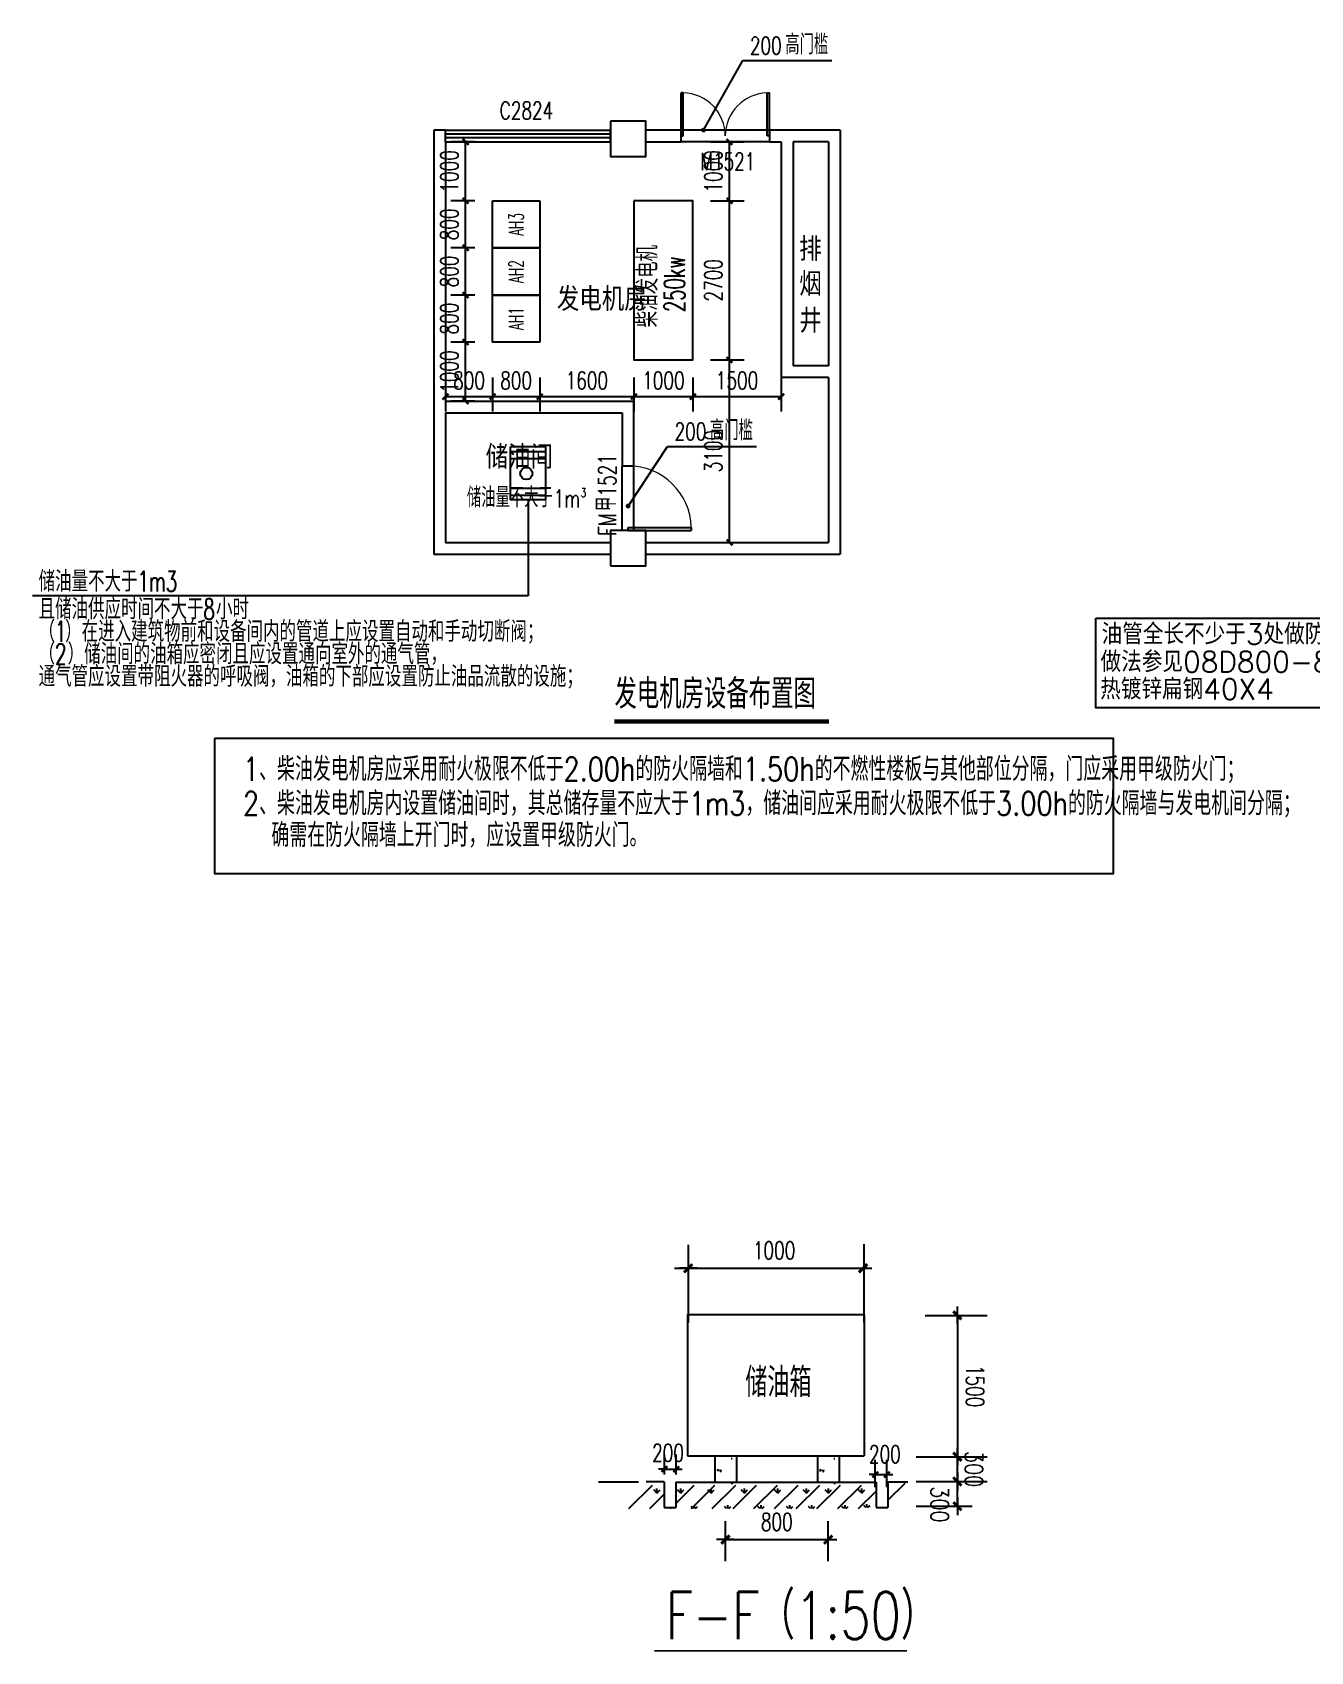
# Model space of a CAD drawing. Extents: x -6243262 to 3079315, y -2914302 to 172723.
# Drawn here: x -1816604 to -1794901, y -974522 to -947031 of the extents above; entities that cross this region are included whole.
import ezdxf
from ezdxf.enums import TextEntityAlignment as Align

# ---------------------------------------------------------------- set-up
doc = ezdxf.new("R2010")
doc.units = 0
doc.header["$LTSCALE"] = 1000
for name, color, linetype in [('CFT-TEXT', 7, 'Continuous'), ('COLUMN', 9, 'Continuous'), ('DIM-照明', 3, 'Continuous'), ('DIM_LEAD', 3, 'Continuous'), ('DOOR_FIRE', 4, 'Continuous'), ('DOOR_FIRE_TEXT', 7, 'Continuous'), ('DQ1', 7, 'Continuous'), ('DRAW-L', 7, 'Continuous'), ('E-COM-IDEN', 3, 'Continuous'), ('E-PLAN-POWR-WIRE', 2, 'Continuous'), ('PUB_DIM', 3, 'Continuous'), ('PUB_HATCH', 8, 'Continuous'), ('PUB_TEXT', 7, 'Continuous'), ('STAIR', 2, 'Continuous'), ('SYS', 7, 'Continuous'), ('TEL_CABINET', 3, 'Continuous'), ('TEL_DIM', 3, 'Continuous'), ('TEL_LEAD', 3, 'Continuous'), ('TEL_TEXT', 7, 'Continuous'), ('WALL', 9, 'Continuous'), ('WINDOW', 4, 'Continuous'), ('WINDOW_TEXT', 7, 'Continuous'), ('WIRE-PWLT', 111, 'Continuous'), ('家具12', 252, 'Continuous')]:
    doc.layers.add(name, color=color, linetype=linetype)
doc.styles.add('_TCH_DIM', font='SIMPLEX', dxfattribs={"bigfont": 'GBCBIG'})
doc.styles.add('_TCH_DIM_T3', font='SIMPLEX', dxfattribs={"width": 0.705882, "bigfont": 'GBCBIG'})
doc.styles.add('_TCH_WINDOW', font='SIMPLEX', dxfattribs={"height": 3.5, "bigfont": 'GBCBIG'})
doc.styles.add('_TEL_DIM', font='SIMPLEX', dxfattribs={"width": 0.8, "height": 3.5, "bigfont": 'HZTXT'})
doc.styles.add('DIM_FONT', font='SIMPLEX', dxfattribs={"width": 0.7, "bigfont": 'GBCBIG'})
doc.styles.add('DIM_FONT_T3', font='SIMPLEX.shx', dxfattribs={"width": 0.8})
doc.styles.add('HZTXT', font='romans.shx', dxfattribs={"width": 0.7, "bigfont": 'hztxt.shx'})
doc.styles.add('仿宋', font='txt1.shx', dxfattribs={"width": 0.8, "bigfont": 'fs.shx'})
doc.styles.add('黑体', font='simhei.ttf')
doc.dimstyles.new('_TCH_ARCH&&100', dxfattribs={"dimtxt": 297.5, "dimasz": 100, "dimexe": 250, "dimexo": 300, "dimgap": 126.25, "dimtad": 1, "dimdec": 0, "dimzin": 0, "dimdsep": 46, "dimtxsty": '_TCH_DIM_T3', "dimblk": 'ARCHTICK', "dimcen": 0.09, "dimclrt": 7, "dimazin": 2, "dimtfac": 1, "dimtdec": 0, "dimtix": 1, "dimtmove": 2, "dimatfit": 3, "dimfxl": 0, "dimtolj": 1, "dimtzin": 0, "dimarcsym": 0})
doc.dimstyles.new('AXIS', dxfattribs={"dimtxt": 300, "dimasz": 1, "dimexe": 250, "dimexo": 300, "dimgap": 150, "dimtad": 1, "dimdec": 0, "dimzin": 0, "dimdsep": 46, "dimtxsty": 'DIM_FONT', "dimblk": '_DIMX', "dimcen": 0.09, "dimse1": 1, "dimse2": 1, "dimclrt": 7, "dimadec": 0, "dimazin": 0, "dimtfac": 1, "dimtdec": 0, "dimtix": 1, "dimtmove": 2, "dimatfit": 3, "dimldrblk": '_DIMX', "dimfxl": 0, "dimtolj": 1, "dimtzin": 0, "dimarcsym": 0})
doc.dimstyles.new('AXIS$TCH&&100', dxfattribs={"dimtxt": 300, "dimasz": 1, "dimexe": 250, "dimexo": 300, "dimgap": 150, "dimtad": 1, "dimdec": 0, "dimzin": 0, "dimdsep": 46, "dimtxsty": 'DIM_FONT_T3', "dimblk": '_DIMX', "dimcen": 0.09, "dimclrt": 7, "dimadec": 0, "dimazin": 0, "dimtfac": 1, "dimtdec": 0, "dimtix": 1, "dimtmove": 2, "dimatfit": 3, "dimldrblk": '_DIMX', "dimfxl": 0, "dimtolj": 1, "dimtzin": 0, "dimarcsym": 0})

# ---------------------------------------------------------------- blocks, each defined once
blk = doc.blocks.new('_DIMX')
blk.add_line((-150, 0), (150, 0))
at = {"const_width": 50}
blk.add_lwpolyline([(-70, -70), (70, 70)], dxfattribs=at)
blk = doc.blocks.new('*D1395')
at = {"layer": 'Defpoints', "color": 0, "transparency": 16777216}
for p in [(-1801899, -968813), (-1801899, -971213), (-1800899, -971213)]:
    blk.add_point(p, dxfattribs=at)
at = {"layer": 'PUB_DIM', "color": 0, "lineweight": -2, "transparency": 16777216}
blk.add_line((-1800899, -968814), (-1800899, -971212), dxfattribs=at)
for p, rotation in [((-1800899, -968813), 90.00015745862767), ((-1800899, -971213), 270.0001574586277)]:
    blk.add_blockref('_DIMX', p, dxfattribs=dict(at, rotation=rotation))
at = {"layer": 'PUB_DIM', "color": 7, "transparency": 16777216, "insert": (-1800599, -970013), "char_height": 300, "attachment_point": 5, "rotation": 270.0002, "style": 'DIM_FONT'}
blk.add_mtext('\\A1;1500', dxfattribs=at)
blk = doc.blocks.new('_ArchTick')
at = {"color": 0, "linetype": 'ByBlock', "const_width": 0.4}
blk.add_lwpolyline([(-0.5, -0.5), (0.5, 0.5)], dxfattribs=at)
blk = doc.blocks.new('*D1397')
at = {"layer": 'Defpoints', "color": 0, "transparency": 16777216}
for p in [(-1802094, -971516), (-1802294, -972027), (-1802094, -972027)]:
    blk.add_point(p, dxfattribs=at)
at = {"layer": 'TEL_DIM', "color": 0, "lineweight": -2, "transparency": 16777216}
for p, q in [((-1802294, -971516), (-1802394, -971516)), ((-1802294, -971727), (-1802294, -971266)), ((-1802294, -971516), (-1802094, -971516)), ((-1802094, -971727), (-1802094, -971266)), ((-1802094, -971516), (-1801994, -971516))]:
    blk.add_line(p, q, dxfattribs=at)
at = {"layer": 'TEL_DIM', "color": 0, "lineweight": -2, "transparency": 16777216, "xscale": 100, "yscale": 100, "zscale": 100}
for p, rotation in [((-1802294, -971516), 0.000157458772180874), ((-1802094, -971516), 180.0001574587722)]:
    blk.add_blockref('_ArchTick', p, dxfattribs=dict(at, rotation=rotation))
at = {"layer": 'TEL_DIM', "color": 7, "transparency": 16777216, "insert": (-1802130, -971171), "char_height": 297.5, "attachment_point": 5, "rotation": 0.0002, "style": '_TCH_DIM_T3'}
blk.add_mtext('\\A1;200', dxfattribs=at)
blk = doc.blocks.new('*D1398')
at = {"layer": 'Defpoints', "color": 0, "transparency": 16777216}
for p in [(-1805673, -971424), (-1805873, -971816), (-1805673, -971816)]:
    blk.add_point(p, dxfattribs=at)
at = {"layer": 'TEL_DIM', "color": 0, "lineweight": -2, "transparency": 16777216}
for p, q in [((-1805873, -971516), (-1805873, -971174)), ((-1805673, -971516), (-1805673, -971174)), ((-1805873, -971424), (-1805973, -971424)), ((-1805873, -971424), (-1805673, -971424)), ((-1805673, -971424), (-1805573, -971424))]:
    blk.add_line(p, q, dxfattribs=at)
at = {"layer": 'TEL_DIM', "color": 0, "lineweight": -2, "transparency": 16777216, "xscale": 100, "yscale": 100, "zscale": 100}
for p, rotation in [((-1805873, -971424), 0.000157458772180874), ((-1805673, -971424), 180.0001574587722)]:
    blk.add_blockref('_ArchTick', p, dxfattribs=dict(at, rotation=rotation))
at = {"layer": 'TEL_DIM', "color": 7, "transparency": 16777216, "insert": (-1805812, -971147), "char_height": 297.5, "attachment_point": 5, "rotation": 0.0002, "style": '_TCH_DIM_T3'}
blk.add_mtext('\\A1;200', dxfattribs=at)
blk = doc.blocks.new('*D1399')
at = {"layer": 'Defpoints', "color": 0, "transparency": 16777216}
for p in [(-1801899, -971633), (-1800899, -971633), (-1801899, -972054)]:
    blk.add_point(p, dxfattribs=at)
at = {"layer": 'PUB_DIM', "color": 0, "lineweight": -2, "transparency": 16777216}
for p, q in [((-1801599, -971633), (-1800649, -971633)), ((-1800899, -972053), (-1800899, -971634)), ((-1801599, -972054), (-1800649, -972054))]:
    blk.add_line(p, q, dxfattribs=at)
for p, rotation in [((-1800899, -971633), 90.00015745883515), ((-1800899, -972054), 270.0001574588351)]:
    blk.add_blockref('_DIMX', p, dxfattribs=dict(at, rotation=rotation))
at = {"layer": 'PUB_DIM', "color": 7, "transparency": 16777216, "insert": (-1801199, -972023), "char_height": 300, "attachment_point": 5, "rotation": 270.0002, "style": 'DIM_FONT_T3'}
blk.add_mtext('\\A1;300', dxfattribs=at)
blk = doc.blocks.new('*D1400')
at = {"layer": 'Defpoints', "color": 0, "transparency": 16777216}
for p in [(-1801899, -971213), (-1800899, -971213), (-1801899, -971633)]:
    blk.add_point(p, dxfattribs=at)
at = {"layer": 'PUB_DIM', "color": 0, "lineweight": -2, "transparency": 16777216}
for p, q in [((-1801599, -971213), (-1800649, -971213)), ((-1800899, -971632), (-1800899, -971214)), ((-1801599, -971633), (-1800649, -971633))]:
    blk.add_line(p, q, dxfattribs=at)
for p, rotation in [((-1800899, -971213), 90.00015745883515), ((-1800899, -971633), 270.0001574588351)]:
    blk.add_blockref('_DIMX', p, dxfattribs=dict(at, rotation=rotation))
at = {"layer": 'PUB_DIM', "color": 7, "transparency": 16777216, "insert": (-1800617, -971423), "char_height": 300, "attachment_point": 5, "rotation": 270.0002, "style": 'DIM_FONT_T3'}
blk.add_mtext('\\A1;300', dxfattribs=at)
blk = doc.blocks.new('$TelecSys$00000092')
at = {"color": 0}
for p, q in [((-0.5, 0.5), (0.5, 0.5)), ((-0.5, -0.5), (-0.5, 0.5)), ((0.5, 0.5), (0.5, -0.5)), ((0.5, -0.5), (-0.5, -0.5))]:
    blk.add_line(p, q, dxfattribs=at)
at = {"color": 0, "const_width": 0.02}
blk.add_lwpolyline([(-0.5, 0.5), (0.5, 0.5), (0.5, -0.5), (-0.5, -0.5)], close=True, dxfattribs=at)
at = {"color": 0, "style": '_TEL_DIM', "width": 0.8}
blk.add_attdef('NAME', text='', height=0.035, dxfattribs=at).set_placement((0, 0), align=Align.MIDDLE)
blk = doc.blocks.new('_FZHK')
at = {"color": 0}
blk.add_lwpolyline([(-0.5, -0.5), (0.5, -0.5), (0.5, 0.5), (-0.5, 0.5)], close=True, dxfattribs=at)
blk = doc.blocks.new('$TCHSYS$WIN2D')
at = {"color": 0}
for p, q in [((-0.5, 0.5), (0.5, 0.5)), ((-0.5, 0.5), (-0.5, -0.5)), ((0.5, 0.5), (0.5, -0.5)), ((0.5, 0.1667), (-0.5, 0.1667)), ((0.5, -0.1667), (-0.5, -0.1667)), ((-0.5, -0.5), (0.5, -0.5))]:
    blk.add_line(p, q, dxfattribs=at)
blk = doc.blocks.new('$DorLib2D$00000002')
at = {"color": 0}
for p, q in [((-0.5, 0), (-0.5, 0.4875)), ((-0.475, 0.4875), (-0.5, 0.4875)), ((-0.475, 0), (-0.475, 0.4875)), ((0.475, 0), (0.475, 0.4875)), ((0.475, 0.4875), (0.5, 0.4875)), ((0.5, 0), (0.5, 0.4875)), ((-0.5, 0), (-0.475, 0)), ((0.5, 0), (0.475, 0))]:
    blk.add_line(p, q, dxfattribs=at)
at = {"color": 0, "lineweight": 13}
for centre, start, end in [((-0.4875, 0), 0, 88.53072), ((0.4875, 0), 91.46928, 180)]:
    blk.add_arc(centre, 0.4875, start, end, dxfattribs=at)
blk = doc.blocks.new('$DorLib2D$00000001')
at = {"color": 0}
for p, q in [((0.45, 0.975), (0.5, 0.975)), ((0.45, 0), (0.45, 0.975)), ((0.5, 0), (0.5, 0.975)), ((0.5, 0), (0.45, 0))]:
    blk.add_line(p, q, dxfattribs=at)
at = {"color": 0, "lineweight": 13}
blk.add_arc((0.475, 0), 0.975, 91.4693, 180, dxfattribs=at)
blk = doc.blocks.new('234234')
at = {"layer": 'DIM_LEAD', "color": 8}
for p, q in [((1924335, 952846), (1925006, 954026)), ((1925006, 954026), (1926518, 954026)), ((1923056, 946462), (1923726, 947476)), ((1923726, 947476), (1925238, 947476))]:
    blk.add_line(p, q, dxfattribs=at)
at = {"layer": 'DIM_LEAD', "color": 8, "const_width": 40}
for points in [[(1924326, 952828, 1), (1924345, 952863, 1)], [(1923045, 946445, 1), (1923067, 946479, 1)]]:
    blk.add_lwpolyline(points, format="xyb", close=True, dxfattribs=at)
at = {"layer": 'DOOR_FIRE', "color": 8}
for p, q in [((1922956, 946046), (1922956, 947146)), ((1923156, 946046), (1923156, 947146))]:
    blk.add_line(p, q, dxfattribs=at)
at = {"layer": 'STAIR', "color": 8}
blk.add_line((1926656, 949966), (1926656, 948599), dxfattribs=at)
at = {"layer": 'WALL', "color": 8}
for p, q in [((1919956, 952846), (1919756, 952846)), ((1919756, 952846), (1919756, 948146)), ((1919956, 952646), (1919956, 952846)), ((1923956, 952846), (1923356, 952846)), ((1923956, 952646), (1923956, 952846)), ((1925756, 952846), (1925456, 952846)), ((1925456, 952846), (1925456, 952646)), ((1926656, 952846), (1925756, 952846)), ((1926656, 952846), (1926656, 948746)), ((1919956, 952646), (1919956, 948246)), ((1923356, 952646), (1923956, 952646)), ((1925456, 952646), (1925656, 952646)), ((1925656, 952646), (1925656, 948646)), ((1926456, 952646), (1925856, 952646)), ((1925856, 952646), (1925856, 948846)), ((1926456, 952646), (1926456, 948846)), ((1926456, 948846), (1925856, 948846)), ((1926656, 948746), (1926656, 945646)), ((1926456, 948646), (1925656, 948646)), ((1926456, 948646), (1926456, 945846)), ((1919956, 948246), (1923156, 948246)), ((1923156, 947146), (1923156, 948246)), ((1919756, 948146), (1919756, 945646)), ((1919956, 948046), (1922956, 948046)), ((1919956, 948046), (1919956, 945846)), ((1922956, 948046), (1922956, 947146)), ((1922956, 947146), (1923156, 947146)), ((1919956, 945846), (1922756, 945846)), ((1923356, 945846), (1926456, 945846)), ((1919756, 945646), (1922756, 945646)), ((1923356, 945646), (1926656, 945646))]:
    blk.add_line(p, q, dxfattribs=at)
at = {"layer": 'WINDOW', "color": 8}
for p, q in [((1925456, 952846), (1923956, 952846)), ((1925456, 952646), (1923956, 952646))]:
    blk.add_line(p, q, dxfattribs=at)
at = {"layer": 'COLUMN', "color": 8, "xscale": 600, "yscale": 600, "zscale": 600, "rotation": 270}
blk.add_blockref('_FZHK', (1923056, 952696), dxfattribs=at)
at = {"layer": 'COLUMN', "color": 8, "xscale": 600, "yscale": 600, "zscale": 600}
blk.add_blockref('_FZHK', (1923056, 945746), dxfattribs=at)
at = {"layer": 'DOOR_FIRE', "color": 8, "xscale": -1100, "yscale": -1100, "zscale": 200, "rotation": 90.00000000000136}
blk.add_blockref('$DorLib2D$00000001', (1923056, 946596), dxfattribs=at)
at = {"layer": 'WINDOW', "color": 8}
ref = blk.add_blockref('$DorLib2D$00000002', (1924706, 952746), dxfattribs=dict(at, xscale=-1500, yscale=-1500, zscale=-1500, rotation=180.0000000000003))
ref.add_attrib('A', 'M1521', (1924281, 952164), dxfattribs={"layer": 'WINDOW_TEXT', "color": 8, "height": 297.5, "style": '_TCH_WINDOW', "width": 0.705882})
ref = blk.add_blockref('$TCHSYS$WIN2D', (1921356, 952746), dxfattribs=dict(at, xscale=-2800, yscale=200, zscale=-2800, rotation=180.0000000000002))
ref.add_attrib('A', 'C2824', (1920876, 953030), dxfattribs={"layer": 'WINDOW_TEXT', "color": 8, "height": 297.5, "style": '_TCH_WINDOW', "width": 0.705882})
at = {"layer": 'CFT-TEXT', "color": 8, "style": '黑体', "width": 0.8}
for s, p in [('排', (1925962, 950664)), ('烟', (1925962, 950071)), ('发电机房', (1921846, 949815)), ('井', (1925962, 949447)), ('储油间', (1920637, 947135))]:
    blk.add_text(s, height=350, dxfattribs=at).set_placement(p)
at = {"layer": 'DIM_LEAD', "color": 8, "style": '_TCH_DIM'}
for p in [(1925724, 954131), (1924445, 947581)]:
    blk.add_text('高门槛', height=337.6, dxfattribs=at).set_placement(p)
at = {"layer": 'DIM_LEAD', "color": 8, "style": '_TCH_DIM', "width": 0.705882}
for p in [(1925124, 954131), (1923845, 947581)]:
    blk.add_text('200', height=297.5, dxfattribs=at).set_placement(p)
at = {"layer": 'DOOR_FIRE_TEXT', "color": 8, "style": '_TCH_WINDOW', "width": 0.705882}
for s, p in [('1521', (1922851, 946624)), ('FM', (1922851, 945958))]:
    blk.add_text(s, height=297.5, rotation=90, dxfattribs=at).set_placement(p)
at = {"layer": 'DOOR_FIRE_TEXT', "color": 8, "style": '_TCH_WINDOW'}
blk.add_text('甲', height=338, rotation=90, dxfattribs=at).set_placement((1922851, 946378))
at = {"layer": 'PUB_TEXT', "color": 8, "style": '_TCH_DIM'}
blk.add_text('储油量不大于', height=337.6, dxfattribs=at).set_placement((1920319, 946441))
at = {"layer": 'PUB_TEXT', "color": 8, "style": '_TCH_DIM', "width": 0.705882}
for s, height, p in [('1m', 297.5, (1921793, 946441)), ('3', 149, (1922253, 946616))]:
    blk.add_text(s, height=height, dxfattribs=at).set_placement(p)
blk = doc.blocks.new('hbsd')
at = {"layer": '家具12', "color": 3}
for p, q in [((0, 0), (-1000, 0)), ((0, -1500), (0, 0)), ((-1000, -1500), (-1000, 0)), ((-1000, -130), (0, -130)), ((-1000, -330), (0, -330)), ((-1000, -1165), (0, -1165)), ((-1000, -1365), (0, -1365)), ((0, -1500), (-1000, -1500))]:
    blk.add_line(p, q, dxfattribs=at)
blk = doc.blocks.new('A$C2C825F62')
at = {"layer": 'WIRE-PWLT', "color": 2}
blk.add_lwpolyline([(-4295, 1519), (1348, 1519), (1348, 0), (-4295, 0)], close=True, dxfattribs=at)
at = {"layer": 'PUB_TEXT', "color": 2, "style": '_TEL_DIM'}
for s, p in [('油管全长不少于3处做防静电接地', (-4196, 1076)), ('做法参见08D800-8第89页', (-4213, 606)), ('热镀锌扁钢40X4', (-4219, 142))]:
    blk.add_text(s, height=350, dxfattribs=at).set_placement(p)
blk = doc.blocks.new('*D1415')
at = {"layer": 'Defpoints', "color": 0, "transparency": 16777216}
for p in [(-1809248, -952290), (-1808790, -952290), (-1808790, -953290)]:
    blk.add_point(p, dxfattribs=at)
at = {"layer": 'TEL_DIM', "color": 0, "lineweight": -2, "transparency": 16777216}
for p, q in [((-1809090, -952290), (-1809498, -952290)), ((-1809248, -953290), (-1809248, -952290)), ((-1809090, -953290), (-1809498, -953290))]:
    blk.add_line(p, q, dxfattribs=at)
at = {"layer": 'TEL_DIM', "color": 0, "lineweight": -2, "transparency": 16777216, "xscale": 100, "yscale": 100, "zscale": 100}
for p, rotation in [((-1809248, -952290), 90), ((-1809248, -953290), 270)]:
    blk.add_blockref('_ArchTick', p, dxfattribs=dict(at, rotation=rotation))
at = {"layer": 'TEL_DIM', "color": 7, "transparency": 16777216, "insert": (-1809523, -952790), "char_height": 297.5, "attachment_point": 5, "rotation": 90, "style": '_TCH_DIM_T3'}
blk.add_mtext('\\A1;1000', dxfattribs=at)
blk = doc.blocks.new('*D1416')
at = {"layer": 'Defpoints', "color": 0, "transparency": 16777216}
for p in [(-1809248, -951490), (-1808790, -951490), (-1808790, -952290)]:
    blk.add_point(p, dxfattribs=at)
at = {"layer": 'TEL_DIM', "color": 0, "lineweight": -2, "transparency": 16777216}
for p, q in [((-1809090, -951490), (-1809498, -951490)), ((-1809248, -952290), (-1809248, -951490)), ((-1809090, -952290), (-1809498, -952290))]:
    blk.add_line(p, q, dxfattribs=at)
at = {"layer": 'TEL_DIM', "color": 0, "lineweight": -2, "transparency": 16777216, "xscale": 100, "yscale": 100, "zscale": 100}
for p, rotation in [((-1809248, -951490), 90), ((-1809248, -952290), 270)]:
    blk.add_blockref('_ArchTick', p, dxfattribs=dict(at, rotation=rotation))
at = {"layer": 'TEL_DIM', "color": 7, "transparency": 16777216, "insert": (-1809523, -951890), "char_height": 297.5, "attachment_point": 5, "rotation": 90, "style": '_TCH_DIM_T3'}
blk.add_mtext('\\A1;800', dxfattribs=at)
blk = doc.blocks.new('*D1417')
at = {"layer": 'Defpoints', "color": 0, "transparency": 16777216}
for p in [(-1809248, -950690), (-1808790, -950690), (-1808790, -951490)]:
    blk.add_point(p, dxfattribs=at)
at = {"layer": 'TEL_DIM', "color": 0, "lineweight": -2, "transparency": 16777216}
for p, q in [((-1809090, -950690), (-1809498, -950690)), ((-1809248, -951490), (-1809248, -950690)), ((-1809090, -951490), (-1809498, -951490))]:
    blk.add_line(p, q, dxfattribs=at)
at = {"layer": 'TEL_DIM', "color": 0, "lineweight": -2, "transparency": 16777216, "xscale": 100, "yscale": 100, "zscale": 100}
for p, rotation in [((-1809248, -950690), 90), ((-1809248, -951490), 270)]:
    blk.add_blockref('_ArchTick', p, dxfattribs=dict(at, rotation=rotation))
at = {"layer": 'TEL_DIM', "color": 7, "transparency": 16777216, "insert": (-1809523, -951090), "char_height": 297.5, "attachment_point": 5, "rotation": 90, "style": '_TCH_DIM_T3'}
blk.add_mtext('\\A1;800', dxfattribs=at)
blk = doc.blocks.new('*D1418')
at = {"layer": 'Defpoints', "color": 0, "transparency": 16777216}
for p in [(-1809248, -949890), (-1808790, -949890), (-1808790, -950690)]:
    blk.add_point(p, dxfattribs=at)
at = {"layer": 'TEL_DIM', "color": 0, "lineweight": -2, "transparency": 16777216}
for p, q in [((-1809090, -949890), (-1809498, -949890)), ((-1809248, -950690), (-1809248, -949890)), ((-1809090, -950690), (-1809498, -950690))]:
    blk.add_line(p, q, dxfattribs=at)
at = {"layer": 'TEL_DIM', "color": 0, "lineweight": -2, "transparency": 16777216, "xscale": 100, "yscale": 100, "zscale": 100}
for p, rotation in [((-1809248, -949890), 90), ((-1809248, -950690), 270)]:
    blk.add_blockref('_ArchTick', p, dxfattribs=dict(at, rotation=rotation))
at = {"layer": 'TEL_DIM', "color": 7, "transparency": 16777216, "insert": (-1809523, -950290), "char_height": 297.5, "attachment_point": 5, "rotation": 90, "style": '_TCH_DIM_T3'}
blk.add_mtext('\\A1;800', dxfattribs=at)
blk = doc.blocks.new('*D1419')
at = {"layer": 'Defpoints', "color": 0, "transparency": 16777216}
for p in [(-1809248, -948890), (-1808790, -948890), (-1808790, -949890)]:
    blk.add_point(p, dxfattribs=at)
at = {"layer": 'TEL_DIM', "color": 0, "lineweight": -2, "transparency": 16777216}
for p, q in [((-1809090, -948890), (-1809498, -948890)), ((-1809248, -949890), (-1809248, -948890)), ((-1809090, -949890), (-1809498, -949890))]:
    blk.add_line(p, q, dxfattribs=at)
at = {"layer": 'TEL_DIM', "color": 0, "lineweight": -2, "transparency": 16777216, "xscale": 100, "yscale": 100, "zscale": 100}
for p, rotation in [((-1809248, -948890), 90), ((-1809248, -949890), 270)]:
    blk.add_blockref('_ArchTick', p, dxfattribs=dict(at, rotation=rotation))
at = {"layer": 'TEL_DIM', "color": 7, "transparency": 16777216, "insert": (-1809523, -949390), "char_height": 297.5, "attachment_point": 5, "rotation": 90, "style": '_TCH_DIM_T3'}
blk.add_mtext('\\A1;1000', dxfattribs=at)
blk = doc.blocks.new('*D1420')
at = {"layer": 'Defpoints', "color": 0, "transparency": 16777216}
for p in [(-1809590, -952590), (-1808790, -952590), (-1808790, -953215)]:
    blk.add_point(p, dxfattribs=at)
at = {"layer": 'TEL_DIM', "color": 0, "lineweight": -2, "transparency": 16777216}
for p, q in [((-1809590, -952890), (-1809590, -953465)), ((-1808790, -952890), (-1808790, -953465)), ((-1809590, -953215), (-1808790, -953215))]:
    blk.add_line(p, q, dxfattribs=at)
at = {"layer": 'TEL_DIM', "color": 0, "lineweight": -2, "transparency": 16777216, "xscale": 100, "yscale": 100, "zscale": 100, "rotation": 180}
blk.add_blockref('_ArchTick', (-1809590, -953215), dxfattribs=at)
at = {"layer": 'TEL_DIM', "color": 0, "lineweight": -2, "transparency": 16777216, "xscale": 100, "yscale": 100, "zscale": 100}
blk.add_blockref('_ArchTick', (-1808790, -953215), dxfattribs=at)
at = {"layer": 'TEL_DIM', "color": 7, "transparency": 16777216, "insert": (-1809190, -952940), "char_height": 297.5, "attachment_point": 5, "style": '_TCH_DIM_T3'}
blk.add_mtext('\\A1;800', dxfattribs=at)
blk = doc.blocks.new('*D1421')
at = {"layer": 'Defpoints', "color": 0, "transparency": 16777216}
for p in [(-1808790, -952590), (-1807990, -952590), (-1807990, -953215)]:
    blk.add_point(p, dxfattribs=at)
at = {"layer": 'TEL_DIM', "color": 0, "lineweight": -2, "transparency": 16777216}
for p, q in [((-1808790, -952890), (-1808790, -953465)), ((-1807990, -952890), (-1807990, -953465)), ((-1808790, -953215), (-1807990, -953215))]:
    blk.add_line(p, q, dxfattribs=at)
at = {"layer": 'TEL_DIM', "color": 0, "lineweight": -2, "transparency": 16777216, "xscale": 100, "yscale": 100, "zscale": 100, "rotation": 180}
blk.add_blockref('_ArchTick', (-1808790, -953215), dxfattribs=at)
at = {"layer": 'TEL_DIM', "color": 0, "lineweight": -2, "transparency": 16777216, "xscale": 100, "yscale": 100, "zscale": 100}
blk.add_blockref('_ArchTick', (-1807990, -953215), dxfattribs=at)
at = {"layer": 'TEL_DIM', "color": 7, "transparency": 16777216, "insert": (-1808390, -952940), "char_height": 297.5, "attachment_point": 5, "style": '_TCH_DIM_T3'}
blk.add_mtext('\\A1;800', dxfattribs=at)
blk = doc.blocks.new('*D1422')
at = {"layer": 'Defpoints', "color": 0, "transparency": 16777216}
for p in [(-1807990, -952590), (-1806390, -952590), (-1806390, -953215)]:
    blk.add_point(p, dxfattribs=at)
at = {"layer": 'TEL_DIM', "color": 0, "lineweight": -2, "transparency": 16777216}
for p, q in [((-1807990, -952890), (-1807990, -953465)), ((-1806390, -952890), (-1806390, -953465)), ((-1807990, -953215), (-1806390, -953215))]:
    blk.add_line(p, q, dxfattribs=at)
at = {"layer": 'TEL_DIM', "color": 0, "lineweight": -2, "transparency": 16777216, "xscale": 100, "yscale": 100, "zscale": 100, "rotation": 180}
blk.add_blockref('_ArchTick', (-1807990, -953215), dxfattribs=at)
at = {"layer": 'TEL_DIM', "color": 0, "lineweight": -2, "transparency": 16777216, "xscale": 100, "yscale": 100, "zscale": 100}
blk.add_blockref('_ArchTick', (-1806390, -953215), dxfattribs=at)
at = {"layer": 'TEL_DIM', "color": 7, "transparency": 16777216, "insert": (-1807190, -952940), "char_height": 297.5, "attachment_point": 5, "style": '_TCH_DIM_T3'}
blk.add_mtext('\\A1;1600', dxfattribs=at)
blk = doc.blocks.new('*D1423')
at = {"layer": 'Defpoints', "color": 0, "transparency": 16777216}
for p in [(-1806390, -952590), (-1805390, -952590), (-1805390, -953215)]:
    blk.add_point(p, dxfattribs=at)
at = {"layer": 'TEL_DIM', "color": 0, "lineweight": -2, "transparency": 16777216}
for p, q in [((-1806390, -952890), (-1806390, -953465)), ((-1805390, -952890), (-1805390, -953465)), ((-1806390, -953215), (-1805390, -953215))]:
    blk.add_line(p, q, dxfattribs=at)
at = {"layer": 'TEL_DIM', "color": 0, "lineweight": -2, "transparency": 16777216, "xscale": 100, "yscale": 100, "zscale": 100, "rotation": 180}
blk.add_blockref('_ArchTick', (-1806390, -953215), dxfattribs=at)
at = {"layer": 'TEL_DIM', "color": 0, "lineweight": -2, "transparency": 16777216, "xscale": 100, "yscale": 100, "zscale": 100}
blk.add_blockref('_ArchTick', (-1805390, -953215), dxfattribs=at)
at = {"layer": 'TEL_DIM', "color": 7, "transparency": 16777216, "insert": (-1805890, -952940), "char_height": 297.5, "attachment_point": 5, "style": '_TCH_DIM_T3'}
blk.add_mtext('\\A1;1000', dxfattribs=at)
blk = doc.blocks.new('*D1424')
at = {"layer": 'Defpoints', "color": 0, "transparency": 16777216}
for p in [(-1805390, -952590), (-1803890, -952590), (-1803890, -953215)]:
    blk.add_point(p, dxfattribs=at)
at = {"layer": 'TEL_DIM', "color": 0, "lineweight": -2, "transparency": 16777216}
for p, q in [((-1805390, -952890), (-1805390, -953465)), ((-1803890, -952890), (-1803890, -953465)), ((-1805390, -953215), (-1803890, -953215))]:
    blk.add_line(p, q, dxfattribs=at)
at = {"layer": 'TEL_DIM', "color": 0, "lineweight": -2, "transparency": 16777216, "xscale": 100, "yscale": 100, "zscale": 100, "rotation": 180}
blk.add_blockref('_ArchTick', (-1805390, -953215), dxfattribs=at)
at = {"layer": 'TEL_DIM', "color": 0, "lineweight": -2, "transparency": 16777216, "xscale": 100, "yscale": 100, "zscale": 100}
blk.add_blockref('_ArchTick', (-1803890, -953215), dxfattribs=at)
at = {"layer": 'TEL_DIM', "color": 7, "transparency": 16777216, "insert": (-1804640, -952940), "char_height": 297.5, "attachment_point": 5, "style": '_TCH_DIM_T3'}
blk.add_mtext('\\A1;1500', dxfattribs=at)
blk = doc.blocks.new('*D1425')
at = {"layer": 'Defpoints', "color": 0, "transparency": 16777216}
for p in [(-1805390, -952590), (-1804768, -952590), (-1805390, -955690)]:
    blk.add_point(p, dxfattribs=at)
at = {"layer": 'TEL_DIM', "color": 0, "lineweight": -2, "transparency": 16777216}
for p, q in [((-1805090, -952590), (-1804518, -952590)), ((-1804768, -955690), (-1804768, -952590)), ((-1805090, -955690), (-1804518, -955690))]:
    blk.add_line(p, q, dxfattribs=at)
at = {"layer": 'TEL_DIM', "color": 0, "lineweight": -2, "transparency": 16777216, "xscale": 100, "yscale": 100, "zscale": 100}
for p, rotation in [((-1804768, -952590), 90), ((-1804768, -955690), 270)]:
    blk.add_blockref('_ArchTick', p, dxfattribs=dict(at, rotation=rotation))
at = {"layer": 'TEL_DIM', "color": 7, "transparency": 16777216, "insert": (-1805043, -954140), "char_height": 297.5, "attachment_point": 5, "rotation": 90, "style": '_TCH_DIM_T3'}
blk.add_mtext('\\A1;3100', dxfattribs=at)
blk = doc.blocks.new('*D1426')
at = {"layer": 'Defpoints', "color": 0, "transparency": 16777216}
for p in [(-1805390, -949890), (-1804768, -949890), (-1805390, -952590)]:
    blk.add_point(p, dxfattribs=at)
at = {"layer": 'TEL_DIM', "color": 0, "lineweight": -2, "transparency": 16777216}
for p, q in [((-1805090, -949890), (-1804518, -949890)), ((-1804768, -952590), (-1804768, -949890)), ((-1805090, -952590), (-1804518, -952590))]:
    blk.add_line(p, q, dxfattribs=at)
at = {"layer": 'TEL_DIM', "color": 0, "lineweight": -2, "transparency": 16777216, "xscale": 100, "yscale": 100, "zscale": 100}
for p, rotation in [((-1804768, -949890), 90), ((-1804768, -952590), 270)]:
    blk.add_blockref('_ArchTick', p, dxfattribs=dict(at, rotation=rotation))
at = {"layer": 'TEL_DIM', "color": 7, "transparency": 16777216, "insert": (-1805043, -951240), "char_height": 297.5, "attachment_point": 5, "rotation": 90, "style": '_TCH_DIM_T3'}
blk.add_mtext('\\A1;2700', dxfattribs=at)
blk = doc.blocks.new('*D1427')
at = {"layer": 'Defpoints', "color": 0, "transparency": 16777216}
for p in [(-1805390, -948890), (-1804768, -948890), (-1805390, -949890)]:
    blk.add_point(p, dxfattribs=at)
at = {"layer": 'TEL_DIM', "color": 0, "lineweight": -2, "transparency": 16777216}
for p, q in [((-1805090, -948890), (-1804518, -948890)), ((-1804768, -949890), (-1804768, -948890)), ((-1805090, -949890), (-1804518, -949890))]:
    blk.add_line(p, q, dxfattribs=at)
at = {"layer": 'TEL_DIM', "color": 0, "lineweight": -2, "transparency": 16777216, "xscale": 100, "yscale": 100, "zscale": 100}
for p, rotation in [((-1804768, -948890), 90), ((-1804768, -949890), 270)]:
    blk.add_blockref('_ArchTick', p, dxfattribs=dict(at, rotation=rotation))
at = {"layer": 'TEL_DIM', "color": 7, "transparency": 16777216, "insert": (-1805043, -949390), "char_height": 297.5, "attachment_point": 5, "rotation": 90, "style": '_TCH_DIM_T3'}
blk.add_mtext('\\A1;1000', dxfattribs=at)

msp = doc.modelspace()

# ---------------------------------------------------------------- linework, layer by layer
at = {"color": 7}
for p, q in [((-1805478.9, -968798.8), (-1805478.9, -971198.8)), ((-1805478.9, -968798.8), (-1802478.9, -968798.8)), ((-1802478.9, -968798.8), (-1802478.9, -971198.8)), ((-1801444.4, -968813.2), (-1800391.6, -968813.2)), ((-1805478.9, -971198.8), (-1802478.9, -971198.8)), ((-1805015.9, -971198.8), (-1805015.9, -971641.6)), ((-1804647.9, -971198.8), (-1804647.9, -971641.6)), ((-1803273.9, -971198.8), (-1803273.9, -971641.6)), ((-1802905.9, -971198.8), (-1802905.9, -971641.6)), ((-1801444.4, -971213.2), (-1800391.6, -971213.2)), ((-1806993.5, -971640.2), (-1806309.9, -971640.2)), ((-1805678.9, -971642.1), (-1802278.9, -971642)), ((-1801444.3, -971633.7), (-1800391.6, -971633.7)), ((-1805878.9, -972076.4), (-1805678.9, -972076.4)), ((-1802278.9, -972076.4), (-1802078.9, -972076.4))]:
    msp.add_line(p, q, dxfattribs=at)
at = {"layer": 'DIM-照明'}
msp.add_lwpolyline([(-1813503.1, -959015.8), (-1798254.9, -959015.8), (-1798254.9, -961316.9), (-1813503.1, -961316.9)], close=True, dxfattribs=at)
at = {"layer": 'DQ1', "color": 7}
for p, q in [((-1804740.8, -971242), (-1804722.5, -971244.9)), ((-1804722.6, -971244.9), (-1804722.9, -971242)), ((-1802998.8, -971242), (-1802980.5, -971244.9)), ((-1802980.6, -971244.9), (-1802980.9, -971242)), ((-1804979.4, -971440), (-1804951.4, -971429.2)), ((-1804979.4, -971440), (-1804959.5, -971453.4)), ((-1804959.6, -971453.4), (-1804951.5, -971429.2)), ((-1804931.9, -971458.9), (-1804912.6, -971435.9)), ((-1804931.9, -971458.9), (-1804908, -971461)), ((-1804908.1, -971461), (-1804912.7, -971435.9)), ((-1803237.4, -971440), (-1803209.4, -971429.2)), ((-1803237.4, -971440), (-1803217.5, -971453.4)), ((-1803217.6, -971453.4), (-1803209.5, -971429.2)), ((-1803189.9, -971458.9), (-1803170.6, -971435.9)), ((-1803189.9, -971458.9), (-1803166, -971461)), ((-1803166.1, -971461), (-1803170.7, -971435.9)), ((-1806476, -972094.1), (-1806076, -971694.1)), ((-1806184.3, -971802.5), (-1806076, -971694.1)), ((-1805999.8, -971830.1), (-1806052.8, -971777)), ((-1805999.8, -971830.1), (-1805999.8, -971755.1)), ((-1805999.8, -971830.1), (-1805946.8, -971777)), ((-1805678.9, -972004.2), (-1805368.9, -971694.1)), ((-1805595.5, -971830.1), (-1805648.5, -971777)), ((-1805595.5, -971830.1), (-1805595.5, -971755.1)), ((-1805595.5, -971830.1), (-1805542.4, -971777)), ((-1805415.3, -972094.1), (-1805015.3, -971694.1)), ((-1805080.6, -971830.1), (-1805133.6, -971777)), ((-1805080.6, -971830.1), (-1805080.6, -971755.1)), ((-1805080.6, -971830.1), (-1805027.5, -971777)), ((-1805061.8, -972094.1), (-1804661.8, -971694.1)), ((-1804740.7, -971658.6), (-1804712.6, -971647.8)), ((-1804740.7, -971658.6), (-1804720.8, -971672)), ((-1804720.8, -971672), (-1804712.7, -971647.8)), ((-1804708.2, -972094.1), (-1804308.2, -971694.1)), ((-1804514.9, -971830.1), (-1804567.9, -971777)), ((-1804514.9, -971830.1), (-1804514.9, -971755.1)), ((-1804514.9, -971830.1), (-1804461.8, -971777)), ((-1804354.7, -972094.1), (-1803954.7, -971694.1)), ((-1803949.2, -971830.1), (-1804002.2, -971777)), ((-1804001.1, -972094.1), (-1803601.1, -971694.1)), ((-1803949.2, -971830.1), (-1803949.2, -971755.1)), ((-1803949.2, -971830.1), (-1803896.2, -971777)), ((-1803635.8, -972094.1), (-1803235.8, -971694.1)), ((-1803462.9, -971830.1), (-1803515.9, -971777)), ((-1803462.9, -971830.1), (-1803462.9, -971755.1)), ((-1803462.9, -971830.1), (-1803409.8, -971777)), ((-1803282.2, -972094.1), (-1802882.2, -971694.1)), ((-1803088.9, -971830.1), (-1803141.9, -971777)), ((-1803088.9, -971830.1), (-1803088.9, -971755.1)), ((-1803088.9, -971830.1), (-1803035.8, -971777)), ((-1802998.7, -971658.5), (-1802970.6, -971647.8)), ((-1802998.7, -971658.5), (-1802978.8, -971672)), ((-1802978.8, -971671.9), (-1802970.7, -971647.8)), ((-1802928.7, -972094.1), (-1802528.7, -971694.1)), ((-1802523.2, -971830.1), (-1802576.2, -971777)), ((-1802575.1, -972094.1), (-1802278.9, -971797.9)), ((-1802523.2, -971830.1), (-1802523.2, -971755.1)), ((-1802523.2, -971830.1), (-1802470.2, -971777)), ((-1802078.9, -971951.5), (-1801787.1, -971659.6)), ((-1806122.4, -972094.1), (-1805878.9, -971850.6)), ((-1805768.9, -972094.1), (-1805751.1, -972076.4)), ((-1805382.2, -972094.1), (-1805416.4, -972059.9)), ((-1805363.4, -972094.1), (-1805363.4, -972037.9)), ((-1805344.6, -972094.1), (-1805310.4, -972059.9)), ((-1804816.5, -972094.1), (-1804850.7, -972059.9)), ((-1804797.7, -972094.1), (-1804797.7, -972037.9)), ((-1804778.9, -972094.1), (-1804744.7, -972059.9)), ((-1804250.8, -972094.1), (-1804285.1, -972059.9)), ((-1804232, -972094.1), (-1804232, -972037.9)), ((-1804213.2, -972094.1), (-1804179, -972059.9)), ((-1803764.5, -972094.1), (-1803798.7, -972059.9)), ((-1803745.7, -972094.1), (-1803745.7, -972037.9)), ((-1803726.9, -972094.1), (-1803692.7, -972059.9)), ((-1803390.5, -972094.1), (-1803424.7, -972059.9)), ((-1803371.7, -972094.1), (-1803371.7, -972037.9)), ((-1803352.9, -972094.1), (-1803318.7, -972059.9)), ((-1802824.8, -972094.1), (-1802859.1, -972059.9)), ((-1802806, -972094.1), (-1802806, -972037.9)), ((-1802787.2, -972094.1), (-1802753, -972059.9)), ((-1802454, -972076.9), (-1802488.3, -972042.6)), ((-1802435.2, -972076.9), (-1802435.2, -972020.7)), ((-1802416.4, -972076.9), (-1802382.2, -972042.6))]:
    msp.add_line(p, q, dxfattribs=at)
at = {"layer": 'DRAW-L', "color": 7, "linetype": 'Continuous'}
for p, q in [((-1805701, -968013.7), (-1802479, -968013.7)), ((-1805512.9, -968048.7), (-1805423.9, -967978.7)), ((-1802525.4, -968048.7), (-1802436.4, -967978.7))]:
    msp.add_line(p, q, dxfattribs=at)
at = {"layer": 'DRAW-L', "color": 7, "linetype": 'Continuous', "const_width": 30}
msp.add_lwpolyline([(-1806046.2, -974506.6), (-1801753.5, -974506.6)], dxfattribs=at)
at = {"layer": 'E-COM-IDEN', "linetype": 'Continuous', "const_width": 70}
msp.add_lwpolyline([(-1806720.9, -958731.2), (-1803080.9, -958731.2)], dxfattribs=at)
at = {"layer": 'PUB_DIM', "color": 7}
for points in [[(-1805466.4, -968931.4), (-1805466.5, -967614.5)], [(-1802478.9, -968931.4), (-1802479, -967606.4)]]:
    msp.add_lwpolyline(points, dxfattribs=at)
at = {"layer": 'PUB_HATCH', "color": 0}
msp.add_lwpolyline([(-1806389.5, -949889.8), (-1806389.5, -952589.8), (-1805389.5, -952589.8), (-1805389.5, -949889.8), (-1806389.5, -949889.8)], dxfattribs=at)
at = {"layer": 'TEL_LEAD'}
for p, q in [((-1808185.8, -954968.9), (-1808185.8, -956595.5)), ((-1808185.8, -956595.5), (-1816603.6, -956595.5))]:
    msp.add_line(p, q, dxfattribs=at)
at = {"layer": 'TEL_TEXT', "color": 7}
for p, q in [((-1805878.9, -971640.2), (-1806180.9, -971640.2)), ((-1805878.9, -971640.2), (-1805878.9, -972076.4)), ((-1805678.9, -971647.4), (-1805678.9, -972076.4)), ((-1802278.9, -971642), (-1802278.9, -972071)), ((-1802078.9, -971640.1), (-1802078.9, -972076.4)), ((-1802078.9, -971640.1), (-1801741.2, -971640.1))]:
    msp.add_line(p, q, dxfattribs=at)
at = {"layer": 'TEL_TEXT'}
msp.add_circle((-1808216.8, -954520.2), 103.5, dxfattribs=at)
at = {"layer": 'WALL', "color": 7}
for p, q in [((-1804836.7, -972984), (-1804836.7, -972309.2)), ((-1803092.8, -972984), (-1803092.8, -972309.2))]:
    msp.add_line(p, q, dxfattribs=at)

# ---------------------------------------------------------------- block references
at = {"color": 7, "linetype": 'ByBlock'}
for p, rotation in [((-1805469.4, -968013.7), 180.0001574582471), ((-1802499.6, -968013.7), 0.000157458247258404)]:
    msp.add_blockref('_DIMX', p, dxfattribs=dict(at, rotation=rotation))
at = {"layer": 'E-PLAN-POWR-WIRE'}
msp.add_blockref('A$C2C825F62', (-1794254.6, -958496.6), dxfattribs=at)
at = {"layer": 'PUB_HATCH'}
msp.add_blockref('234234', (-3729545.5, -1901535.5), dxfattribs=at)
at = {"layer": 'TEL_CABINET'}
ref = msp.add_blockref('$TelecSys$00000092', (-1808389.5, -950289.8), dxfattribs=dict(at, xscale=800, yscale=800, zscale=2200, rotation=90))
ref.add_attrib('NAME', 'AH3', dxfattribs={"layer": '0', "height": 250, "rotation": 90, "style": '_TEL_DIM', "width": 0.6}).set_placement((-1808389.5, -950289.8), align=Align.MIDDLE)
ref = msp.add_blockref('$TelecSys$00000092', (-1808389.5, -951089.8), dxfattribs=dict(at, xscale=800, yscale=800, zscale=2200, rotation=90))
ref.add_attrib('NAME', 'AH2', dxfattribs={"layer": '0', "height": 250, "rotation": 90, "style": '_TEL_DIM', "width": 0.6}).set_placement((-1808389.5, -951089.8), align=Align.MIDDLE)
ref = msp.add_blockref('$TelecSys$00000092', (-1808389.5, -951889.8), dxfattribs=dict(at, xscale=800, yscale=800, zscale=2200, rotation=90))
ref.add_attrib('NAME', 'AH1', dxfattribs={"layer": '0', "height": 250, "rotation": 90, "style": '_TEL_DIM', "width": 0.6}).set_placement((-1808389.5, -951889.8), align=Align.MIDDLE)
at = {"layer": 'TEL_TEXT', "xscale": 0.6000000000000001, "yscale": 0.6000000000000001, "zscale": 0.6000000000000001}
msp.add_blockref('hbsd', (-1807885.8, -954068.9, -640), dxfattribs=at)

# ---------------------------------------------------------------- texts
at = {"color": 7, "style": 'HZTXT', "width": 0.75}
for s, height, p in [('储油箱', 500, (-1804500.2, -970200.9)), ('F-F（1:50）', 800, (-1805852.2, -974308.6))]:
    msp.add_text(s, height=height, rotation=0.00016, dxfattribs=at).set_placement(p)
at = {"color": 7, "linetype": 'ByBlock', "insert": (-1804010.3, -967709), "char_height": 300, "attachment_point": 5, "rotation": 0.00016, "style": 'DIM_FONT'}
msp.add_mtext('1000', dxfattribs=at)
at = {"layer": 'E-COM-IDEN', "color": 7, "linetype": 'Continuous', "style": '仿宋', "width": 0.8}
msp.add_text('发电机房设备布置图', height=500, dxfattribs=at).set_placement((-1806720.9, -958511.4))
at = {"layer": 'SYS', "color": 2, "linetype": 'Continuous', "style": '仿宋', "width": 0.8}
for s, p in [('1、柴油发电机房应采用耐火极限不低于2.00h的防火隔墙和1.50h的不燃性楼板与其他部位分隔，门应采用甲级防火门； ', (-1813028.1, -959738.1)), ('2、柴油发电机房内设置储油间时，其总储存量不应大于1m3，储油间应采用耐火极限不低于3.00h的防火隔墙与发电机间分隔；', (-1813028.1, -960321.4)), ('确需在防火隔墙上开门时，应设置甲级防火门。    ', (-1812544.9, -960859.3))]:
    msp.add_text(s, height=400, rotation=360, dxfattribs=at).set_placement(p)
at = {"layer": 'TEL_LEAD', "color": 7, "style": '_TEL_DIM'}
for s, width, p in [('储油量不大于', 0.8, (-1816498.6, -956525.5)), ('1m3', 0.64, (-1814818.6, -956525.5)), ('且储油供应时间不大于', 0.8, (-1816498.6, -956997.1)), ('8', 0.64, (-1813698.6, -956997.1)), ('小时', 0.8, (-1813485.3, -956997.1)), ('（', 0.8, (-1816498.6, -957378)), ('1', 0.64, (-1816218.6, -957378)), ('）在进入建筑物前和设备间内的管道上应设置自动和手动切断阀；', 0.8, (-1816047.9, -957378)), ('（', 0.8, (-1816498.6, -957759)), ('2', 0.64, (-1816218.6, -957759)), ('）储油间的油箱应密闭且应设置通向室外的通气管，', 0.8, (-1816005.3, -957759)), ('通气管应设置带阻火器的呼吸阀，油箱的下部应设置防止油品流散的设施；', 0.8, (-1816498.6, -958140))]:
    msp.add_text(s, height=350, dxfattribs=dict(at, width=width)).set_placement(p)
at = {"layer": 'TEL_TEXT', "style": '_TEL_DIM'}
for s, width, p in [('柴油发电机', 0.8, (-1805986.8, -952038.2)), ('250kw', 0.64, (-1805526.1, -951778.6))]:
    msp.add_text(s, height=350, rotation=90, dxfattribs=dict(at, width=width)).set_placement(p)

# ---------------------------------------------------------------- dimensions: what is measured, and where the dimension line sits
at = {"layer": 'PUB_DIM', "color": 7}
dim = msp.add_aligned_dim(p1=(-1801898.8, -968812.8), p2=(-1801898.8, -971212.8), distance=1000, text='1500', dimstyle='AXIS', dxfattribs=at)
dim.commit()
dim.dimension.update_dxf_attribs({"geometry": '*D1395', "text_midpoint": (-1800598.8, -970012.8)})
for base, p1, p2, picture, middle in [((-1800898.8, -971212.8), (-1801898.8, -971633.3), (-1801898.8, -971212.8), '*D1400', (-1800616.6, -971423.1)), ((-1800898.8, -971633.3), (-1801898.8, -972053.9), (-1801898.8, -971633.3), '*D1399', (-1801198.8, -972023))]:
    dim = msp.add_linear_dim(base=base, p1=p1, p2=p2, angle=90.00016, text='300', dimstyle='AXIS$TCH&&100', dxfattribs=at)
    dim.commit()
    dim.dimension.update_dxf_attribs({"geometry": picture, "text_midpoint": middle, "dimtype": 129})
msp.add_aligned_dim(p1=(-1804836.9, -971620.7), p2=(-1803092.9, -971620.7), distance=-1000, text='800', dimstyle='AXIS', dxfattribs=at).render()
at = {"layer": 'TEL_DIM'}
for p1, p2, distance, picture, middle in [((-1808789.5, -949889.8), (-1808789.5, -948889.8), 458.4, '*D1419', (-1809522.9, -949389.8)), ((-1805389.5, -949889.8), (-1805389.5, -948889.8), -621.7, '*D1427', (-1805042.8, -949389.8)), ((-1808789.5, -950689.8), (-1808789.5, -949889.8), 458.4, '*D1418', (-1809522.9, -950289.8)), ((-1805389.5, -952589.8), (-1805389.5, -949889.8), -621.7, '*D1426', (-1805042.8, -951239.8)), ((-1808789.5, -951489.8), (-1808789.5, -950689.8), 458.4, '*D1417', (-1809522.9, -951089.8)), ((-1808789.5, -952289.8), (-1808789.5, -951489.8), 458.4, '*D1416', (-1809522.9, -951889.8)), ((-1808789.5, -953289.8), (-1808789.5, -952289.8), 458.4, '*D1415', (-1809522.9, -952789.8)), ((-1805389.5, -955689.8), (-1805389.5, -952589.8), -621.7, '*D1425', (-1805042.8, -954139.8)), ((-1809589.5, -952589.8), (-1808789.5, -952589.8), -625.2, '*D1420', (-1809189.5, -952940)), ((-1808789.5, -952589.8), (-1807989.5, -952589.8), -625.2, '*D1421', (-1808389.5, -952940)), ((-1807989.5, -952589.8), (-1806389.5, -952589.8), -625.2, '*D1422', (-1807189.5, -952940)), ((-1806389.5, -952589.8), (-1805389.5, -952589.8), -625.2, '*D1423', (-1805889.5, -952940)), ((-1805389.5, -952589.8), (-1803889.5, -952589.8), -625.2, '*D1424', (-1804639.5, -952940))]:
    dim = msp.add_aligned_dim(p1=p1, p2=p2, distance=distance, dimstyle='_TCH_ARCH&&100', dxfattribs=at)
    dim.commit()
    dim.dimension.update_dxf_attribs({"geometry": picture, "text_midpoint": middle})
at = {"layer": 'TEL_DIM', "color": 7}
for base, p1, p2, picture, middle in [((-1805673.1, -971424.2), (-1805873.1, -971815.7), (-1805673.1, -971815.7), '*D1398', (-1805812.1, -971147.1)), ((-1802094, -971515.9), (-1802294, -972026.5), (-1802094, -972026.5), '*D1397', (-1802129.9, -971170.9))]:
    dim = msp.add_linear_dim(base=base, p1=p1, p2=p2, angle=0.00016, dimstyle='_TCH_ARCH&&100', dxfattribs=at)
    dim.commit()
    dim.dimension.update_dxf_attribs({"geometry": picture, "text_midpoint": middle, "dimtype": 129})

doc.saveas('drawing.dxf')
